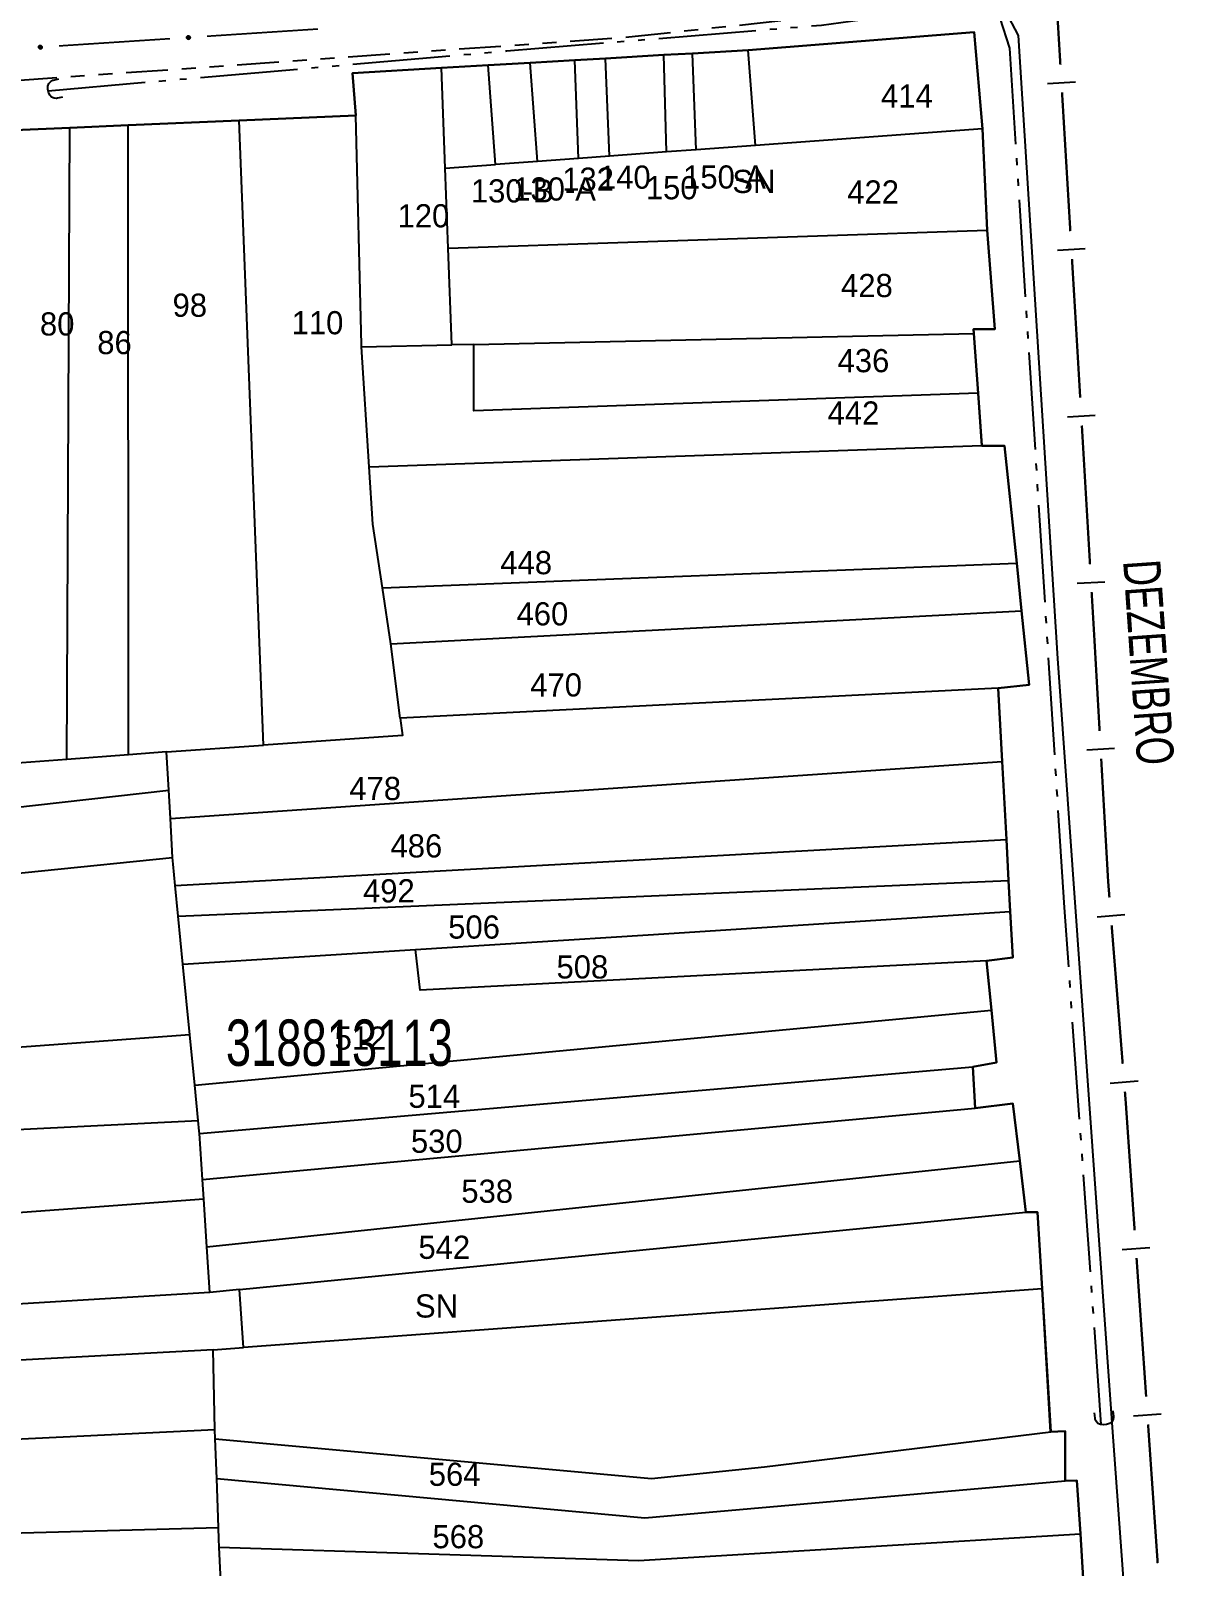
# Model space of a CAD drawing. Extents: x 201053 to 202535, y 4855063 to 4857394.
# Drawn here: x 202363.4 to 202486.8, y 4856809.4 to 4856975 of the extents above; entities that cross this region are included whole.
import ezdxf
from ezdxf.enums import TextEntityAlignment as Align

# ---------------------------------------------------------------- set-up
doc = ezdxf.new("R2010")
doc.units = 0
doc.header["$LTSCALE"] = 1.5
doc.header["$MEASUREMENT"] = 0
doc.linetypes.add('TRACO_05', pattern=[11, 7, -1, 0.5, -1, 0.5, -1])
doc.linetypes.add('TRACO_25', pattern=[8, 3, -1, 1, -1, 1, -1])
for name, color, linetype in [('CD_MALHA_LOTES', 7, 'CONTINUOUS'), ('CD_TXT_QUADRA', 2, 'CONTINUOUS'), ('HD-VALAS-DRENOS', 170, 'CONTINUOUS'), ('LM-LIM-SETORES-BAIRROS', 250, 'CONTINUOUS'), ('RU-QUADRA', 210, 'CONTINUOUS'), ('SV-BUEIRO-VALA', 7, 'CONTINUOUS'), ('SV-EIXO-RUA-N-PAV', 6, 'CONTINUOUS'), ('SV-RUA-NAO-PAV', 7, 'CONTINUOUS'), ('SV-RUA-PAVIM', 7, 'CONTINUOUS'), ('SV-TXT-RUA-PAV', 7, 'CONTINUOUS'), ('Th_NmrPort', 7, 'CONTINUOUS')]:
    doc.layers.add(name, color=color, linetype=linetype)
doc.styles.add('ARIAL', font='ARIAL.SHX')

# ---------------------------------------------------------------- blocks, each defined once
blk = doc.blocks.new('COD120', base_point=(202246.23, 4857300.32))
at = {"layer": 'SV-BUEIRO-VALA'}
blk.add_lwpolyline([(202245.23, 4857298.92), (202245.23, 4857299.503333), (202245.23, 4857299.590833), (202245.313333, 4857299.824167), (202245.48, 4857300.086667), (202245.73, 4857300.2325), (202246.063333, 4857300.32), (202246.396667, 4857300.32), (202246.73, 4857300.2325), (202246.98, 4857300.086667), (202247.146667, 4857299.824167), (202247.23, 4857299.590833), (202247.23, 4857299.503333), (202247.23, 4857298.92)], dxfattribs=at)

msp = doc.modelspace()

# ---------------------------------------------------------------- linework, layer by layer
at = {"layer": 'CD_MALHA_LOTES', "linetype": 'Continuous', "flags": 128}
for points in [[(202440.8, 4856972.91), (202440.81, 4856972.91), (202465.19, 4856974.86), (202466.08, 4856964.43), (202466.08, 4856964.41)], [(202412.76, 4856971.29), (202417.3, 4856971.55)], [(202417.3, 4856971.55), (202422.11, 4856971.83)], [(202418.1, 4856960.91), (202417.3, 4856971.55)], [(202422.11, 4856971.83), (202425.43, 4856972.02)], [(202422.5, 4856961.23), (202422.11, 4856971.83)], [(202425.43, 4856972.02), (202431.72, 4856972.39)], [(202425.86, 4856961.48), (202425.43, 4856972.02)], [(202431.72, 4856972.39), (202434.79, 4856972.56)], [(202431.99, 4856961.93), (202431.72, 4856972.39)], [(202434.79, 4856972.56), (202440.8, 4856972.91)], [(202435.2, 4856962.16), (202434.79, 4856972.56)], [(202441.6, 4856962.63), (202440.8, 4856972.91)], [(202398.49, 4856965.84), (202398.14, 4856970.44), (202407.74, 4856971)], [(202407.74, 4856971), (202412.76, 4856971.29)], [(202408.14, 4856960.18), (202407.74, 4856971)], [(202413.57, 4856960.58), (202412.76, 4856971.29)], [(202367.65, 4856964.53), (202373.95, 4856964.8)], [(202373.95, 4856964.8), (202385.93, 4856965.31)], [(202373.98, 4856896.89), (202373.95, 4856964.8)], [(202385.93, 4856965.31), (202398.49, 4856965.84)], [(202388.54, 4856897.92), (202385.93, 4856965.31)], [(202399.12, 4856940.91), (202399.11, 4856941.11), (202398.49, 4856965.84)], [(202361.68, 4856964.28), (202367.65, 4856964.53)], [(202367.33, 4856896.39), (202367.65, 4856964.53)], [(202466.08, 4856964.41), (202441.6, 4856962.63)], [(202466.08, 4856964.41), (202466.59, 4856953.49)], [(202425.86, 4856961.48), (202422.5, 4856961.23)], [(202431.99, 4856961.93), (202425.86, 4856961.48)], [(202435.2, 4856962.16), (202431.99, 4856961.93)], [(202441.6, 4856962.63), (202435.2, 4856962.16)], [(202408.14, 4856960.18), (202413.57, 4856960.58)], [(202408.46, 4856951.53), (202408.14, 4856960.18)], [(202418.1, 4856960.91), (202413.57, 4856960.58)], [(202422.5, 4856961.23), (202418.1, 4856960.91)], [(202408.46, 4856951.53), (202466.59, 4856953.49)], [(202466.59, 4856953.49), (202467.4, 4856942.79), (202465.11, 4856942.79), (202465.14, 4856942.35)], [(202408.84, 4856941.12), (202408.46, 4856951.53)], [(202411.22, 4856941.17), (202465.14, 4856942.35)], [(202465.14, 4856942.35), (202465.59, 4856935.91)], [(202399.12, 4856940.91), (202408.84, 4856941.12)], [(202399.95, 4856927.94), (202399.12, 4856940.91)], [(202411.22, 4856941.17), (202408.84, 4856941.12)], [(202465.59, 4856935.91), (202411.22, 4856934), (202411.22, 4856941.17)], [(202465.59, 4856935.91), (202465.99, 4856930.26)], [(202399.95, 4856927.94), (202465.99, 4856930.26)], [(202465.99, 4856930.26), (202465.99, 4856930.24), (202468.46, 4856930.24), (202469.77, 4856917.55)], [(202401.38, 4856914.89), (202400.34, 4856921.76), (202399.95, 4856927.94)], [(202401.38, 4856914.89), (202469.77, 4856917.55)], [(202469.77, 4856917.55), (202470.29, 4856912.41)], [(202402.29, 4856908.856), (202401.38, 4856914.89)], [(202402.29, 4856908.856), (202470.29, 4856912.41)], [(202470.29, 4856912.41), (202471.11, 4856904.44), (202467.76, 4856904.09)], [(202403.29, 4856900.86), (202402.29, 4856908.856)], [(202467.76, 4856904.09), (202403.29, 4856900.86)], [(202467.76, 4856904.09), (202468.19, 4856896.18)], [(202403.29, 4856900.86), (202403.53, 4856898.96), (202388.54, 4856897.92)], [(202373.98, 4856896.89), (202367.33, 4856896.39)], [(202378.08, 4856897.2), (202373.98, 4856896.89)], [(202378.08, 4856897.2), (202388.54, 4856897.92)], [(202378.32, 4856893.07), (202378.08, 4856897.2)], [(202367.33, 4856896.39), (202360.56, 4856895.88)], [(202378.5, 4856890.03), (202468.19, 4856896.18)], [(202468.19, 4856896.18), (202468.65, 4856887.74)], [(202318.57, 4856886.34), (202378.32, 4856893.07)], [(202378.5, 4856890.03), (202378.32, 4856893.07)], [(202378.74, 4856885.82), (202378.5, 4856890.03)], [(202379.01, 4856882.8), (202468.65, 4856887.74)], [(202468.65, 4856887.74), (202468.89, 4856883.33)], [(202336.33, 4856881.49), (202378.74, 4856885.82)], [(202379.01, 4856882.8), (202378.79, 4856885.09), (202378.74, 4856885.82)], [(202379.34, 4856879.48), (202379.01, 4856882.8)], [(202379.34, 4856879.48), (202468.89, 4856883.33)], [(202468.89, 4856883.33), (202469.07, 4856879.98)], [(202379.85, 4856874.3), (202379.34, 4856879.48)], [(202404.93, 4856875.89), (202430.03, 4856877.49), (202469.07, 4856879.98)], [(202469.07, 4856879.98), (202469.35, 4856875.02), (202466.52, 4856874.67)], [(202379.85, 4856874.3), (202404.93, 4856875.89)], [(202466.52, 4856874.67), (202405.45, 4856871.52), (202404.93, 4856875.89)], [(202380.59, 4856866.69), (202379.85, 4856874.3)], [(202466.52, 4856874.67), (202467.03, 4856869.36)], [(202381.13, 4856861.26), (202467.03, 4856869.36)], [(202467.03, 4856869.36), (202467.58, 4856863.71), (202465.02, 4856863.23)], [(202380.59, 4856866.69), (202337.51, 4856863.54)], [(202381.13, 4856861.26), (202380.59, 4856866.69)], [(202381.63, 4856856.03), (202465.02, 4856863.23)], [(202465.02, 4856863.23), (202465.28, 4856858.76)], [(202381.5, 4856857.44), (202381.13, 4856861.26)], [(202381.96, 4856851.09), (202465.28, 4856858.76)], [(202465.28, 4856858.76), (202469.35, 4856859.29)], [(202469.35, 4856859.29), (202470.09, 4856853.08)], [(202318.57, 4856854.33), (202381.5, 4856857.44)], [(202381.63, 4856856.03), (202381.61, 4856856.29), (202381.5, 4856857.44)], [(202381.96, 4856851.09), (202381.63, 4856856.03)], [(202382.44, 4856843.83), (202470.09, 4856853.08)], [(202470.09, 4856853.08), (202470.76, 4856847.54)], [(202382.1, 4856848.95), (202381.96, 4856851.09)], [(202382.1, 4856848.95), (202318.57, 4856844.3)], [(202382.44, 4856843.83), (202382.1, 4856848.95)], [(202385.96, 4856839.2), (202470.76, 4856847.54)], [(202470.76, 4856847.54), (202472, 4856847.54), (202472.49, 4856839.27)], [(202382.76, 4856838.886), (202382.44, 4856843.83)], [(202382.76, 4856838.886), (202318.57, 4856835.01)], [(202385.96, 4856839.2), (202382.76, 4856838.886)], [(202386.39, 4856832.95), (202385.96, 4856839.2)], [(202472.49, 4856839.27), (202386.39, 4856832.95)], [(202472.49, 4856839.27), (202473.431429, 4856823.862857)], [(202383.134, 4856832.692), (202318.57, 4856829.26)], [(202383.134, 4856832.692), (202386.39, 4856832.95)], [(202383.3, 4856824.13), (202383.134, 4856832.692)], [(202318.57, 4856821), (202383.3, 4856824.13)], [(202383.34, 4856823.09), (202383.3, 4856824.13)], [(202383.34, 4856823.09), (202430.38, 4856818.83), (202442.58, 4856820.07), (202473.431429, 4856823.862857)], [(202383.5, 4856818.83), (202383.34, 4856823.09)], [(202473.431429, 4856823.862857), (202474.98, 4856823.93), (202475, 4856818.57)], [(202383.69, 4856813.53), (202383.5, 4856818.83)], [(202383.5, 4856818.83), (202429.68, 4856814.59), (202475, 4856818.57)], [(202475, 4856818.57), (202476.25, 4856818.63), (202476.63, 4856812.85)], [(202318.57, 4856811.79), (202383.69, 4856813.53)], [(202383.78, 4856811.41), (202383.73, 4856812.29), (202383.69, 4856813.53)], [(202383.78, 4856811.41), (202428.97, 4856810), (202476.63, 4856812.85)], [(202476.63, 4856812.85), (202476.94, 4856808.05), (202472.35, 4856807.7)], [(202384.16, 4856803.28), (202383.78, 4856811.41)]]:
    msp.add_lwpolyline(points, dxfattribs=at)
at = {"layer": 'HD-VALAS-DRENOS', "linetype": 'TRACO_05'}
for points in [[(202365.31, 4856968.53, 8.07), (202414.73, 4856972.82, 9.08), (202448.72, 4856975.61, 9.45), (202463.21, 4856977.58, 9.45)], [(202478.88, 4856824.66, 3.15), (202474.91, 4856880.42, 6.12), (202469.02, 4856973.11, 9.28), (202467.99, 4856976.35, 9.45), (202465.8, 4856977.75, 9.45)]]:
    msp.add_polyline3d(points, dxfattribs=at)
at = {"layer": 'LM-LIM-SETORES-BAIRROS', "const_width": 0.25}
for points in [[(202474.468707, 4856971.34623), (202473.633665, 4856985.321304)], [(202475.542333, 4856953.378277), (202474.647645, 4856968.351571)], [(202476.08, 4856944.38), (202475.72127, 4856950.383618)], [(202476.137864, 4856943.396026), (202476.08, 4856944.38)], [(202476.607507, 4856935.409823), (202476.137864, 4856943.396026)], [(202477.664203, 4856917.440867), (202476.783623, 4856932.414997)], [(202478.14, 4856909.35), (202477.840318, 4856914.446041)], [(202478.190659, 4856908.456279), (202478.14, 4856909.35)], [(202478.699991, 4856899.470703), (202478.190659, 4856908.456279)], [(202479.62, 4856883.24), (202478.869768, 4856896.475511)], [(202479.679048, 4856882.499106), (202479.62, 4856883.24)], [(202479.758494, 4856881.502267), (202479.679048, 4856882.499106)], [(202481.188523, 4856863.559162), (202479.996832, 4856878.511749)], [(202481.52, 4856859.4), (202481.426861, 4856860.568644)], [(202481.577173, 4856858.574327), (202481.52, 4856859.4)], [(202482.475191, 4856845.605381), (202481.577173, 4856858.574327)], [(202483.718602, 4856827.648379), (202482.682426, 4856842.612547)], [(202484.962012, 4856809.691376), (202483.925837, 4856824.655545)]]:
    msp.add_lwpolyline(points, dxfattribs=at)
at = {"layer": 'LM-LIM-SETORES-BAIRROS'}
for points in [[(202476.085328, 4856969.439259), (202473.09067, 4856969.260322)], [(202477.158954, 4856951.471307), (202474.164295, 4856951.292369)], [(202478.222331, 4856933.50133), (202475.227504, 4856933.325214)], [(202479.279026, 4856915.532374), (202476.2842, 4856915.356258)], [(202480.310772, 4856897.558797), (202477.31558, 4856897.38902)], [(202481.412645, 4856879.627758), (202478.422127, 4856879.389419)], [(202482.842674, 4856861.684653), (202479.852157, 4856861.446314)], [(202484.109765, 4856843.713776), (202481.116931, 4856843.506541)], [(202485.353175, 4856825.756774), (202482.360342, 4856825.549539)]]:
    msp.add_lwpolyline(points, dxfattribs=at)
at = {"layer": 'RU-QUADRA', "linetype": 'Continuous', "flags": 128}
msp.add_lwpolyline([(202476.94, 4856808.05), (202476.63, 4856812.85), (202476.25, 4856818.63), (202475, 4856818.57), (202474.98, 4856823.93), (202473.41, 4856823.87), (202472.49, 4856839.27), (202472, 4856847.54), (202470.76, 4856847.54), (202470.09, 4856853.08), (202469.35, 4856859.29), (202465.28, 4856858.76), (202465.02, 4856863.23), (202467.58, 4856863.71), (202467.03, 4856869.36), (202466.52, 4856874.67), (202469.35, 4856875.02), (202469.07, 4856879.98), (202468.89, 4856883.33), (202468.65, 4856887.74), (202468.19, 4856896.18), (202467.76, 4856904.09), (202471.11, 4856904.44), (202470.29, 4856912.41), (202469.77, 4856917.55), (202468.46, 4856930.24), (202465.99, 4856930.24), (202465.59, 4856935.91), (202465.14, 4856942.35), (202465.11, 4856942.79), (202467.4, 4856942.79), (202466.59, 4856953.49), (202466.08, 4856964.43), (202465.19, 4856974.86), (202440.8, 4856972.91), (202434.79, 4856972.56), (202431.72, 4856972.39), (202425.43, 4856972.02), (202422.11, 4856971.83), (202417.3, 4856971.55), (202412.76, 4856971.29), (202407.74, 4856971), (202398.14, 4856970.44), (202398.49, 4856965.84), (202385.93, 4856965.31), (202373.95, 4856964.8), (202367.65, 4856964.53), (202361.68, 4856964.28)], dxfattribs=at)
at = {"layer": 'SV-EIXO-RUA-N-PAV', "const_width": 0.18}
for points in [[(202382.448771, 4856974.403566), (202394.423208, 4856975.186421)], [(202366.482855, 4856973.359761), (202378.457292, 4856974.142615)]]:
    msp.add_lwpolyline(points, dxfattribs=at)
at = {"layer": 'SV-EIXO-RUA-N-PAV'}
for points in [[(202364.33656, 4856973.329758), (202364.368289, 4856973.366977), (202364.40317, 4856973.392477), (202364.438384, 4856973.405372), (202364.472472, 4856973.408652), (202364.507725, 4856973.408081), (202364.543139, 4856973.399663), (202364.580376, 4856973.381614), (202364.617935, 4856973.350047), (202364.641709, 4856973.312598), (202364.656198, 4856973.278752), (202364.661666, 4856973.243403), (202364.660537, 4856973.209166), (202364.650577, 4856973.172669), (202364.631917, 4856973.135112), (202364.599261, 4856973.098112), (202364.564894, 4856973.073348), (202364.530506, 4856973.061769), (202364.494934, 4856973.056498), (202364.458951, 4856973.057512), (202364.424235, 4856973.065976), (202364.386454, 4856973.084831), (202364.350363, 4856973.117546), (202364.325272, 4856973.151542), (202364.313214, 4856973.185758), (202364.308812, 4856973.220896), (202364.308956, 4856973.25626), (202364.315935, 4856973.292212), (202364.33656, 4856973.329758)], [(202380.302476, 4856974.373563), (202380.334205, 4856974.410783), (202380.369086, 4856974.436282), (202380.4043, 4856974.449177), (202380.438388, 4856974.452458), (202380.47364, 4856974.451887), (202380.509055, 4856974.443469), (202380.546292, 4856974.42542), (202380.583851, 4856974.393853), (202380.607625, 4856974.356404), (202380.622114, 4856974.322557), (202380.627582, 4856974.287209), (202380.626453, 4856974.252972), (202380.616493, 4856974.216474), (202380.597833, 4856974.178917), (202380.565177, 4856974.141918), (202380.53081, 4856974.117153), (202380.496422, 4856974.105575), (202380.46085, 4856974.100303), (202380.424867, 4856974.101318), (202380.390151, 4856974.109781), (202380.35237, 4856974.128637), (202380.316279, 4856974.161352), (202380.291188, 4856974.195347), (202380.27913, 4856974.229564), (202380.274728, 4856974.264701), (202380.274872, 4856974.300066), (202380.281851, 4856974.336018), (202380.302476, 4856974.373563)]]:
    msp.add_lwpolyline(points, close=True, dxfattribs=at)
for points in [[(202364.308812, 4856973.220896), (202364.656198, 4856973.278752)], [(202364.308956, 4856973.25626), (202364.641709, 4856973.312598)], [(202364.312592, 4856973.239918), (202364.643873, 4856973.29713)], [(202364.313214, 4856973.185758), (202364.661666, 4856973.243403)], [(202364.313634, 4856973.203066), (202364.657348, 4856973.258355)], [(202364.315935, 4856973.292212), (202364.617935, 4856973.350047)], [(202364.317175, 4856973.274404), (202364.625219, 4856973.331464)], [(202364.322756, 4856973.168109), (202364.658123, 4856973.225587)], [(202364.325272, 4856973.151542), (202364.660537, 4856973.209166)], [(202364.327204, 4856973.309245), (202364.595762, 4856973.363724)], [(202364.33656, 4856973.329758), (202364.580376, 4856973.381614)], [(202364.340049, 4856973.133686), (202364.650906, 4856973.189562)], [(202364.350363, 4856973.117546), (202364.650577, 4856973.172669)], [(202364.354667, 4856973.349329), (202364.554405, 4856973.389736)], [(202364.368289, 4856973.366977), (202364.543139, 4856973.399663)], [(202364.372141, 4856973.102966), (202364.638242, 4856973.153181)], [(202364.386454, 4856973.084831), (202364.631917, 4856973.135112)], [(202364.38811, 4856973.381599), (202364.516663, 4856973.40231)], [(202364.40317, 4856973.392477), (202364.507725, 4856973.408081)], [(202364.410685, 4856973.078137), (202364.607878, 4856973.115643)], [(202364.424235, 4856973.065976), (202364.599261, 4856973.098112)], [(202364.445882, 4856973.062661), (202364.575707, 4856973.084823)], [(202364.458951, 4856973.057512), (202364.564894, 4856973.073348)], [(202380.274728, 4856974.264701), (202380.622114, 4856974.322557)], [(202380.274872, 4856974.300066), (202380.607625, 4856974.356404)], [(202380.278508, 4856974.283724), (202380.609789, 4856974.340935)], [(202380.27913, 4856974.229564), (202380.627582, 4856974.287209)], [(202380.27955, 4856974.246871), (202380.623264, 4856974.302161)], [(202380.281851, 4856974.336018), (202380.583851, 4856974.393853)], [(202380.28309, 4856974.318209), (202380.591135, 4856974.375269)], [(202380.288672, 4856974.211914), (202380.624038, 4856974.269393)], [(202380.291188, 4856974.195347), (202380.626453, 4856974.252972)], [(202380.29312, 4856974.353051), (202380.561678, 4856974.407529)], [(202380.302476, 4856974.373563), (202380.546292, 4856974.42542)], [(202380.305965, 4856974.177492), (202380.616822, 4856974.233368)], [(202380.316279, 4856974.161352), (202380.616493, 4856974.216474)], [(202380.320583, 4856974.393135), (202380.520321, 4856974.433542)], [(202380.334205, 4856974.410783), (202380.509055, 4856974.443469)], [(202380.338057, 4856974.146771), (202380.604158, 4856974.196987)], [(202380.35237, 4856974.128637), (202380.597833, 4856974.178917)], [(202380.354026, 4856974.425405), (202380.482578, 4856974.446116)], [(202380.369086, 4856974.436282), (202380.47364, 4856974.451887)], [(202380.376601, 4856974.121942), (202380.573794, 4856974.159448)], [(202380.390151, 4856974.109781), (202380.565177, 4856974.141918)], [(202380.411798, 4856974.106467), (202380.541623, 4856974.128629)], [(202380.424867, 4856974.101318), (202380.53081, 4856974.117153)]]:
    msp.add_lwpolyline(points, dxfattribs=at)
at = {"layer": 'SV-RUA-NAO-PAV', "linetype": 'TRACO_25'}
msp.add_polyline3d([(202318.57, 4856966.04, 8.35), (202361.78, 4856969.63, 8.35), (202427.94, 4856974.33, 9.52), (202465.51, 4856978.38, 9.42), (202468.53, 4856977.13, 9.42)], dxfattribs=at)
at = {"layer": 'SV-RUA-PAVIM', "linetype": 'Continuous'}
msp.add_polyline3d([(202468.53, 4856977.13, 9.42), (202469.9, 4856974.49, 9.42), (202474.17, 4856907.28, 7.24), (202480, 4856824.83, 4.25), (202483.04, 4856783.37, 4.25)], dxfattribs=at)

# ---------------------------------------------------------------- block references
at = {"layer": 'SV-BUEIRO-VALA'}
for p, rotation in [((202365.31, 4856968.53, 7.76), 102), ((202479.29, 4856824.62, 3.97), 186)]:
    msp.add_blockref('COD120', p, dxfattribs=dict(at, rotation=rotation))

# ---------------------------------------------------------------- texts
at = {"layer": 'CD_TXT_QUADRA', "style": 'ARIAL', "width": 0.7}
msp.add_text('318813113', height=5, dxfattribs=at).set_placement((202384.49, 4856863.34))
at = {"layer": 'SV-TXT-RUA-PAV', "style": 'ARIAL', "width": 0.7}
msp.add_text('DEZEMBRO', height=4, rotation=274, dxfattribs=at).set_placement((202481.232285, 4856917.783068))
at = {"layer": 'Th_NmrPort', "color": 1}
for s, p in [('414', (202455.131017, 4856967.96695)), ('132', (202420.751743, 4856958.987089)), ('140', (202424.714414, 4856959.208993)), ('150-A', (202433.787321, 4856959.223439)), ('SN', (202439.099629, 4856958.746693)), ('130-B', (202410.903532, 4856957.725095)), ('130-A', (202415.466669, 4856957.929415)), ('150', (202429.769036, 4856958.065628)), ('422', (202451.491017, 4856957.60695)), ('120', (202403.001316, 4856955.039378)), ('428', (202450.821017, 4856947.51695)), ('98', (202378.74, 4856945.393333)), ('80', (202364.44, 4856943.373333)), ('110', (202391.58, 4856943.503333)), ('86', (202370.62, 4856941.363333)), ('436', (202450.447085, 4856939.412956)), ('442', (202449.367085, 4856933.762956)), ('448', (202414.079522, 4856917.622275)), ('460', (202415.829522, 4856912.102275)), ('470', (202417.309522, 4856904.432275)), ('478', (202397.799522, 4856893.262275)), ('486', (202402.239522, 4856887.072275)), ('492', (202399.279522, 4856882.222275)), ('506', (202408.463001, 4856878.316693)), ('508', (202420.139522, 4856874.012275)), ('512', (202396.213001, 4856866.336693)), ('514', (202404.171981, 4856860.060761)), ('530', (202404.441981, 4856855.210761)), ('538', (202409.875244, 4856849.81601)), ('542', (202405.251981, 4856843.770761)), ('SN', (202404.875899, 4856837.439612)), ('564', (202406.363259, 4856819.285532)), ('568', (202406.763259, 4856812.555532))]:
    msp.add_text(s, height=2.5, dxfattribs=at).set_placement(p, align=Align.MIDDLE_LEFT)

doc.saveas('drawing.dxf')
